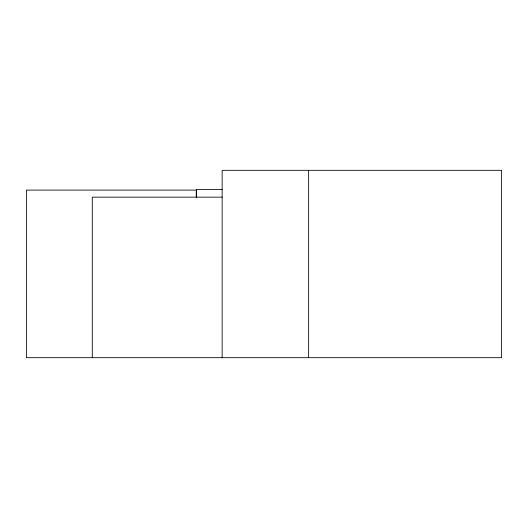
<?xml version="1.0" encoding="UTF-8"?>
<svg xmlns="http://www.w3.org/2000/svg" width="528" height="528" viewBox="0 0 528 528"><rect width="100%" height="100%" fill="white"/><g stroke="black" fill="none" stroke-linecap="round" stroke-linejoin="round"><path stroke-width="0.79" d="M222.149 189.466L196.502 189.466L196.502 196.885M222.149 197.149L92.275 197.149L92.275 357.68M308.642 170.32L308.642 357.68M222.149 357.68L222.149 170.32L501.6 170.32L501.6 357.68L26.4 357.68L26.4 190.087L196.251 190.087L196.251 197.485"/></g></svg>
